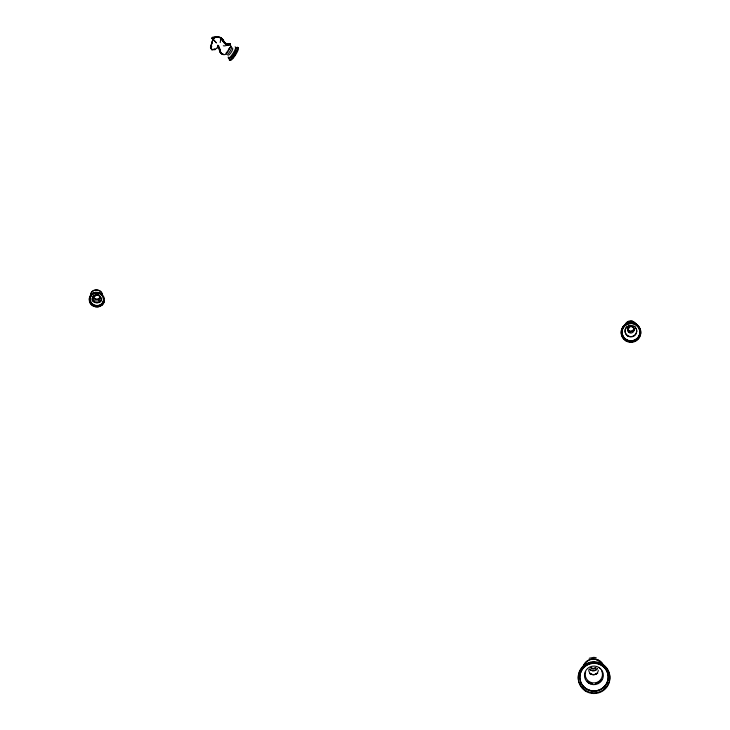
<?xml version="1.0" encoding="UTF-8"?>
<svg xmlns="http://www.w3.org/2000/svg" width="730" height="730" viewBox="0 0 730 730"><rect width="100%" height="100%" fill="white"/><g stroke="black" fill="none" stroke-linecap="round" stroke-linejoin="round"><path stroke-width="1.09" d="M226.583 54.385C228.079 55.161 232.523 48.262 231.328 47.067M227.869 55.215C229.366 55.982 233.81 49.083 232.614 47.897M228.864 58.464C230.771 60.079 238.053 48.718 236.009 47.423M230.059 47.304L228.307 50.954L226.118 53.098M229.749 60.125C231.082 63.026 240.973 47.842 237.898 47.532M220.825 38.644L220.204 42.55M89.233 299.118L89.571 297.092M90.429 295.541L90.849 295.066C90.912 288.615 101.187 288.459 102.2 294.573M90.155 298.889C90.301 293.186 98.24 291.024 101.725 295.258M92.354 298.57C92.509 293.652 100.265 293.478 101.078 298.159M99.91 296.626L99.38 298.187M101.16 298.999C101.005 303.926 93.248 304.091 92.436 299.409M103.432 299.756C103.468 307.321 91.533 307.731 90.301 300.568C88.248 293.132 99.974 289.755 102.711 296.672M104.399 300.176C104.153 308.772 90.657 309.182 89.388 300.879M210.614 47.833L211.134 46.528M214.948 49.229L211.746 49.622L210.441 47.231L213.014 38.955L210.924 46.957M228.253 56.94C227.413 62.588 238.071 47.222 235.106 46.848M229.339 58.573C227.778 66.266 242.67 43.654 236.347 47.76M216.865 48.271L218.471 45.442L220.323 50.06M211.098 47.605L211.782 46.264M212.01 49.512L214.638 49.366M212.129 38.498L213.105 39.256L210.523 47.532L211.837 49.923L215.04 49.53M216.929 48.253L214.602 49.448M89.58 297.247C91.296 290.878 101.087 290.704 103.569 296.59M99.964 297.676L100.412 296.709M100.056 298.524L100.512 297.594M103.131 301.399C101.196 307.567 91.414 306.563 90.283 300.377M211.91 38.024L212.768 37.084L214.118 37.33L214.291 37.933L212.95 37.686L212.083 38.626L211.91 38.024L216.436 42.942L212.667 38.635M228.371 49.786L229.494 48.134M230.689 45.935L230.872 46.538L225.479 54.467A4.453 4.334 -16.3 0 1 219.885 51.62L217.604 45.397M627.69 329.978L630.218 326.264M214.118 37.33C217.768 34.931 222.86 38.015 224.101 41.856A5.247 5.101 -16.3 0 0 230.014 43.672L230.872 46.538M214.291 37.933C217.951 35.533 223.042 38.617 224.274 42.459A5.247 5.101 -16.3 0 0 230.187 44.275L230.014 43.672M98.824 298.807L99.964 297.621M98.961 300.851C102.912 286.853 84.151 302.923 98.961 300.851L99.718 301.91M101.935 305.332L104.062 302.202L104.235 298.26M90.849 295.066L93.331 293.086L95.712 292.329M93.814 293.214L94.699 292.648M99.28 298.433C97.382 300.532 94.033 299.346 92.911 297.055M629.652 321.565C632.107 320.589 635.447 322.003 630.839 321.611M589.247 658.25L593.91 657.338L596.255 657.785M95.803 294.445C82.025 304.209 110.896 306.345 98.094 294.628M98.404 298.99L96.342 299.3L94.334 298.67M100.293 306.217C96.615 307.905 91.944 306.281 90.064 302.704M95.201 292.493L99.125 292.812L102.437 294.975M225.524 44.174L227.495 44.119M211.663 49.321L212.266 49.366M95.292 299.081L96.342 299.3M213.215 38.088L214.456 38.407M97.838 292.502L98.815 292.976M234.622 54.458L235.352 54.933M232.596 57.342L233.335 57.816M213.187 39.557L211.992 38.325C215.377 35.606 222.796 36.637 224.192 42.157A5.247 5.101 -16.3 0 0 230.105 43.973M220.816 38.152L223.754 42.121A5.676 5.521 -16.3 0 0 224.119 42.568M220.989 38.754L223.937 42.723A5.676 5.521 -16.3 0 0 229.749 44.831L224.922 45.817A3.002 2.92 -16.3 0 1 223.353 45.762M94.152 298.433L93.358 296.937M217.923 45.169L220.487 51.976A4.015 3.915 -16.3 0 0 222.741 54.029M103.56 296.435L104.244 298.415M102.702 296.48L103.304 298.269M220.889 37.686L221.062 38.288M219.885 51.62L219.712 51.018A4.453 4.334 -16.3 0 0 221.382 53.299M214.739 49.193L214.912 49.795M219.931 49.321L220.296 51.465M103.286 298.077L103.45 299.948M102.291 295.531C102.966 287.93 89.16 287.894 90.858 296.07M89.224 298.962L89.398 301.034M625.519 340.271A9.8 9.627 -3.8 0 0 640.748 332.862A9.8 9.627 -3.8 0 0 626.632 323.618A9.8 9.627 -3.8 0 0 625.519 340.271L625.546 340.709A9.8 9.627 -3.8 0 0 640.776 333.3A9.8 9.627 -3.8 0 0 626.668 324.065A9.8 9.627 -3.8 0 0 625.546 340.709M608.619 678.398A14.764 14.5 -3.8 0 1 608.236 680.269M607.625 682.057A14.764 14.5 -3.8 0 1 593.974 691.045M593.015 691.009A14.764 14.5 -3.8 0 1 580.742 682.979M579.255 677.522A14.764 14.5 -3.8 0 1 579.255 675.624M581.71 668.507A14.764 14.5 -3.8 0 1 583.553 666.298M588.334 663.15A14.764 14.5 -3.8 0 1 591.108 662.32M598.737 662.794A14.764 14.5 -3.8 0 1 601.374 663.962M601.602 670.669A8.651 8.495 -3.8 0 1 594.412 682.924A8.651 8.495 -3.8 0 1 585.661 671.728M598.655 667.375A8.651 8.495 -3.8 0 1 600.343 668.835M587.385 663.78A14.992 14.728 -3.8 0 1 590.141 662.758M592.057 662.375A14.992 14.728 -3.8 0 1 594.996 662.274M602.341 664.711A14.992 14.728 -3.8 0 1 603.902 665.879M595.862 663.168A14.171 13.925 -3.8 0 1 605.79 684.685A14.171 13.925 -3.8 0 1 581.737 683.964A14.171 13.925 -3.8 0 1 593.089 663.086M596.008 667.612A3.294 3.23 -3.8 0 1 590.798 667.959M583.288 666.098A10.804 10.612 -3.8 0 1 603.208 664.774M598.326 670.25A4.791 4.708 -3.8 0 1 593.235 674.648A4.791 4.708 -3.8 0 1 588.763 669.647M583.307 666.408A10.804 10.612 -3.8 0 1 602.779 664.273M597.678 673.014A6.433 6.324 -3.8 0 1 589.858 673.534M597.688 673.169A6.433 6.324 -3.8 0 1 589.867 673.69M601.712 679.593A9.472 9.298 -3.8 0 1 600.087 681.428M599.439 681.939A9.472 9.298 -3.8 0 1 595.689 683.563M592.404 683.645A9.472 9.298 -3.8 0 1 587.294 681.172M596.72 660.039A9.983 9.809 -3.8 0 1 599.056 661.17M597.377 668.735A4.928 4.836 -3.8 0 1 589.584 669.255M597.368 668.507A4.928 4.836 -3.8 0 1 589.566 669.027M594.685 668.105A3.285 3.221 -3.8 0 1 591.409 667.895M595.406 667.786A3.285 3.221 -3.8 0 1 590.771 667.494M590.826 683.718A9.472 9.298 -3.8 0 1 588.608 682.65M640.137 333.427A9.289 9.125 -3.8 0 1 628.74 340.928M627.964 340.709A9.289 9.125 -3.8 0 1 624.834 325.206A9.289 9.125 -3.8 0 1 640.073 330.261M640.128 333.236A9.289 9.125 -3.8 0 1 638.668 336.922M638.184 337.561A9.289 9.125 -3.8 0 1 628.731 340.737M627.955 340.518A9.289 9.125 -3.8 0 1 623 336.621M622.608 335.919A9.289 9.125 -3.8 0 1 627.955 323.235A9.289 9.125 -3.8 0 1 640.055 330.07M632.947 326.848A2.938 2.893 -3.8 0 1 632.673 330.927A2.938 2.893 -3.8 0 1 628.521 330.663A2.938 2.893 -3.8 0 1 628.795 326.593M630.93 325.872A2.938 2.893 -3.8 0 1 631.678 326.018M625.108 324.722A5.785 5.685 -3.8 0 1 632.454 321.154M633.804 321.802A5.785 5.685 -3.8 0 1 635.775 324.01M634.215 329.759A4.298 4.225 -3.8 0 1 632.545 331.201M631.486 331.557A4.298 4.225 -3.8 0 1 629.269 331.42M636.131 328.317A5.858 5.749 -3.8 0 1 633.914 335.782A5.858 5.749 -3.8 0 1 626.158 334.285A5.858 5.749 -3.8 0 1 627.015 326.556M628.284 325.717A5.858 5.749 -3.8 0 1 629.735 325.233M634.133 326.082A5.858 5.749 -3.8 0 1 635.283 327.067M634.051 328.737A3.577 3.513 -3.8 0 1 627.453 329.175M634.078 329.212A3.577 3.513 -3.8 0 1 633.667 330.033M633.047 330.726A3.577 3.513 -3.8 0 1 627.481 329.65M624.141 326.228A6.944 6.816 -3.8 0 1 636.934 325.37M624.953 324.75A6.944 6.816 -3.8 0 1 636.943 325.498M634.124 329.878A3.577 3.513 -3.8 0 1 633.713 330.708M220.861 52.25A4.015 3.915 -16.3 0 1 220.305 51.374M223.061 54.285A4.453 4.334 -16.3 0 1 219.794 51.319M222.978 53.983A4.453 4.334 -16.3 0 1 221.874 53.6M226.601 44.128A5.676 5.521 -16.3 0 1 226.044 43.919M225.004 43.344A5.676 5.521 -16.3 0 1 224.548 42.979M585.287 690.927A15.814 15.531 -3.8 0 0 609.86 678.982A15.814 15.531 -3.8 0 0 587.093 664.081A15.814 15.531 -3.8 0 0 585.287 690.927M585.241 690.215A15.814 15.531 -3.8 0 0 609.815 678.27A15.814 15.531 -3.8 0 0 587.039 663.369A15.814 15.531 -3.8 0 0 585.241 690.215M588.645 683.107A9.472 9.298 -3.8 0 0 603.354 675.953A9.472 9.298 -3.8 0 0 589.721 667.028A9.472 9.298 -3.8 0 0 588.645 683.107M586.154 688.874A14.171 13.925 -3.8 0 0 608.172 678.17A14.171 13.925 -3.8 0 0 587.769 664.811A14.171 13.925 -3.8 0 0 586.154 688.874M626.002 339.35A8.915 8.751 -3.8 0 0 639.845 332.615A8.915 8.751 -3.8 0 0 627.015 324.22A8.915 8.751 -3.8 0 0 626.002 339.35M626.011 339.541A8.915 8.751 -3.8 0 0 639.854 332.807A8.915 8.751 -3.8 0 0 627.034 324.412A8.915 8.751 -3.8 0 0 626.011 339.541M627.645 335.946A5.858 5.749 -3.8 0 0 636.742 331.529A5.858 5.749 -3.8 0 0 628.311 326.009A5.858 5.749 -3.8 0 0 627.645 335.946M628.977 332.524A3.294 3.239 -3.8 0 0 634.096 330.033A3.294 3.239 -3.8 0 0 629.351 326.93A3.294 3.239 -3.8 0 0 628.977 332.524"/></g></svg>
